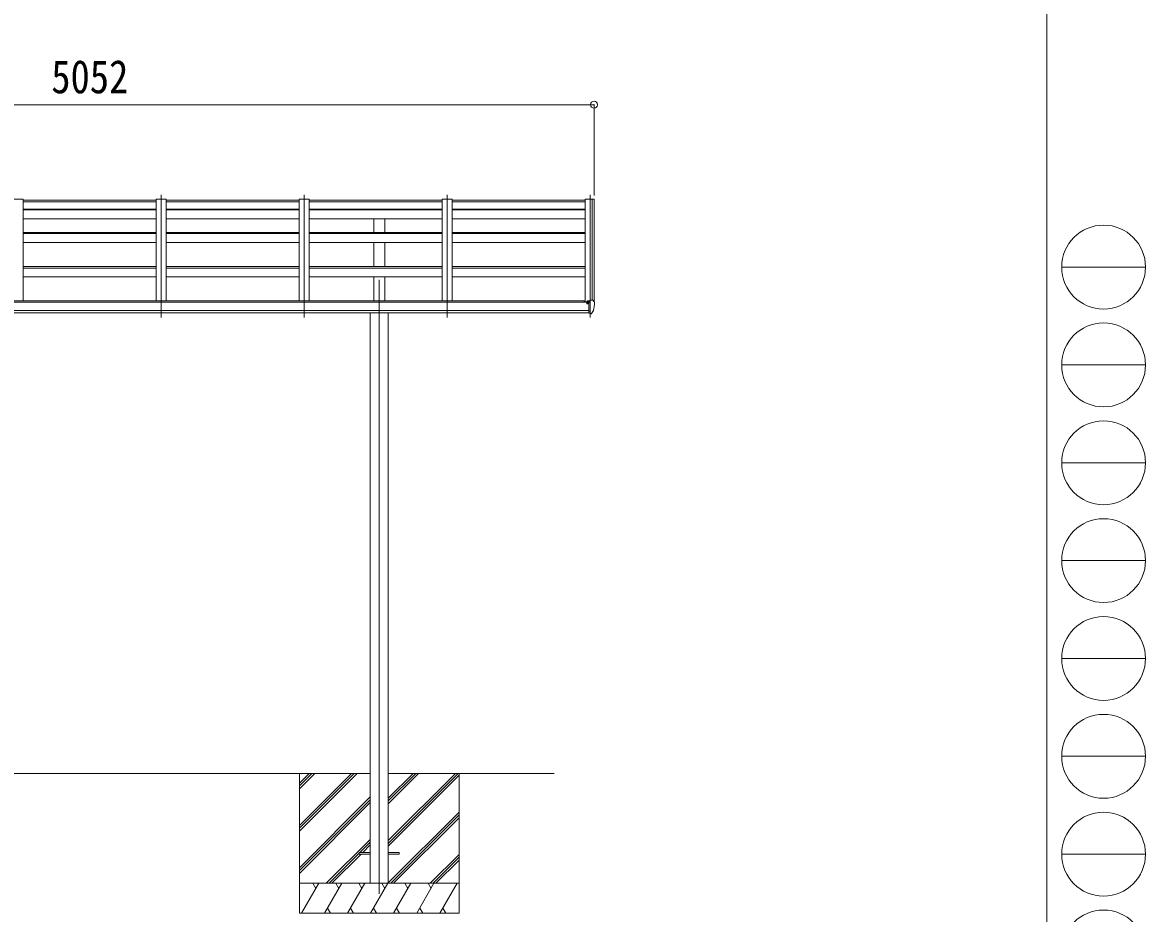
# Model space of a CAD drawing. Units: millimetres at full size; details may follow other scales. Extents: x -9783 to 9892, y -6828 to 6752.
# Drawn here: x 4267 to 9892, y -4501 to -38 of the extents above; entities that cross this region are included whole.
import ezdxf
from ezdxf.enums import TextEntityAlignment as Align

# ---------------------------------------------------------------- set-up
doc = ezdxf.new("R2010")
doc.units = ezdxf.units.MM
doc.header["$LTSCALE"] = 35
doc.header["$PDMODE"] = 32
doc.header["$PDSIZE"] = 35
for name, color, linetype, lineweight in [('0-0_0', 7, 'Continuous', 9), ('0-1_本体', 4, 'Continuous', 9), ('0-2_部品', 7, 'Continuous', 9), ('0-8_PARTS2', 2, 'Continuous', 9), ('0-A_寸法', 6, 'Continuous', 9), ('F-0_240', 7, 'Continuous', 9)]:
    doc.layers.add(name, color=color, linetype=linetype, lineweight=lineweight)
doc.styles.add('ＭＳ ゴシック', font='')
doc.styles.get('ＭＳ ゴシック').set_extended_font_data('MS Gothic')

msp = doc.modelspace()

# ---------------------------------------------------------------- linework, layer by layer
at = {"layer": '0-0_0'}
for p, q in [((3199.28, -3798.81), (6008.88, -3798.81)), ((5654.08, -3847.41), (5702.68, -3798.81)), ((5654.08, -3861.55), (5716.82, -3798.81)), ((5654.08, -3875.69), (5730.96, -3798.81)), ((5654.08, -4087.82), (5943.1, -3798.81)), ((5654.08, -4073.68), (5928.96, -3798.81)), ((5654.08, -4059.54), (5914.81, -3798.81)), ((5654.08, -3798.81), (5654.08, -4498.81)), ((6099.28, -3798.81), (6930.08, -3798.81)), ((6099.28, -3922.7), (6223.18, -3798.81)), ((6099.28, -3936.85), (6237.32, -3798.81)), ((6099.28, -3950.99), (6251.46, -3798.81)), ((6099.28, -4148.98), (6449.46, -3798.81)), ((6099.28, -4134.84), (6435.31, -3798.81)), ((6099.28, -4163.12), (6454.08, -3808.32)), ((6454.08, -3798.81), (6454.08, -4498.81)), ((5654.08, -4271.67), (6008.88, -3916.87)), ((5654.08, -4285.81), (6008.88, -3931.01)), ((5654.08, -4299.95), (6008.88, -3945.15)), ((6099.28, -4346.97), (6454.08, -3992.17)), ((6111.58, -4348.81), (6454.08, -4006.31)), ((6125.73, -4348.81), (6454.08, -4020.45)), ((5789.07, -4348.81), (6008.88, -4129)), ((5957.73, -4194.3), (6008.88, -4143.14)), ((5971.87, -4194.3), (6008.88, -4157.29)), ((5803.22, -4348.81), (5954.08, -4197.94)), ((5817.36, -4348.81), (5962.87, -4203.3)), ((6309.57, -4348.81), (6454.08, -4204.3)), ((6323.72, -4348.81), (6454.08, -4218.44)), ((6337.86, -4348.81), (6454.08, -4232.59)), ((6454.08, -4348.81), (5654.08, -4348.81)), ((5664.37, -4498.81), (5750.97, -4348.81)), ((5735.97, -4374.79), (5720.97, -4348.81)), ((5779.84, -4498.81), (5866.44, -4348.81)), ((5851.44, -4374.79), (5836.44, -4348.81)), ((5895.31, -4498.81), (5981.91, -4348.81)), ((5966.91, -4374.79), (5951.91, -4348.81)), ((6010.78, -4498.81), (6097.38, -4348.81)), ((6082.38, -4374.79), (6067.38, -4348.81)), ((6126.25, -4498.81), (6212.85, -4348.81)), ((6197.85, -4374.79), (6182.85, -4348.81)), ((6241.72, -4498.81), (6328.32, -4348.81)), ((6298.32, -4348.81), (6313.32, -4374.79)), ((6357.19, -4498.81), (6443.8, -4348.81)), ((5654.08, -4498.81), (6454.08, -4498.81)), ((5794.84, -4472.83), (5809.84, -4498.81)), ((5910.31, -4472.83), (5925.31, -4498.81)), ((6025.78, -4472.83), (6040.78, -4498.81)), ((6141.25, -4472.83), (6156.25, -4498.81)), ((6256.72, -4472.83), (6271.72, -4498.81)), ((6372.19, -4472.83), (6387.19, -4498.81))]:
    msp.add_line(p, q, dxfattribs=at)
at = {"layer": '0-1_本体'}
for p, q in [((4271.08, -922.57), (4221.08, -922.57)), ((4271.08, -922.57), (4271.08, -1429.19)), ((4937.08, -928.66), (4271.08, -928.66)), ((4271.08, -935.57), (4937.08, -935.57)), ((4937.08, -922.57), (4937.08, -1429.19)), ((4987.08, -922.57), (4937.08, -922.57)), ((4987.08, -922.57), (4987.08, -1429.19)), ((5653.08, -928.66), (4987.08, -928.66)), ((4987.08, -935.57), (5653.08, -935.57)), ((5653.08, -922.57), (5653.08, -1429.19)), ((5703.08, -922.57), (5653.08, -922.57)), ((5703.08, -922.57), (5703.08, -1429.19)), ((6369.08, -928.66), (5703.08, -928.66)), ((5703.08, -935.57), (6369.08, -935.57)), ((6369.08, -922.57), (6369.08, -1429.19)), ((6419.08, -922.57), (6369.08, -922.57)), ((6419.08, -922.57), (6419.08, -1429.19)), ((7085.08, -928.66), (6419.08, -928.66)), ((6419.08, -935.57), (7085.08, -935.57)), ((7085.08, -922.57), (7085.08, -1439.6)), ((7121, -922.78), (7120.38, -924.4)), ((7121.08, -922.66), (7121.08, -1429.42)), ((7129.14, -922.99), (7121.3, -922.58)), ((7130.08, -923.88), (7130.09, -1435.96)), ((4271.08, -973.37), (4937.08, -973.37)), ((4271.08, -976.48), (4937.08, -976.48)), ((4987.08, -973.37), (5653.08, -973.37)), ((4987.08, -976.48), (5653.08, -976.48)), ((5703.08, -973.37), (6369.08, -973.37)), ((5703.08, -976.48), (6369.08, -976.48)), ((6419.08, -973.37), (7085.08, -973.37)), ((6419.08, -976.48), (7085.08, -976.48)), ((4271.08, -1021.13), (4937.08, -1021.13)), ((4987.08, -1021.13), (5653.08, -1021.13)), ((5703.08, -1021.13), (6369.08, -1021.13)), ((6026.58, -1088.04), (6026.58, -1021.13)), ((6081.58, -1088.04), (6081.58, -1021.13)), ((6419.08, -1021.13), (7085.08, -1021.13)), ((4271.08, -1089.38), (4937.08, -1089.38)), ((4271.08, -1095.57), (4937.08, -1095.57)), ((4987.08, -1089.38), (5653.08, -1089.38)), ((4987.08, -1095.57), (5653.08, -1095.57)), ((5703.08, -1089.38), (6369.08, -1089.38)), ((5703.08, -1095.57), (6369.08, -1095.57)), ((6419.08, -1089.38), (7085.08, -1089.38)), ((6419.08, -1095.57), (7085.08, -1095.57)), ((4271.08, -1139.38), (4937.08, -1139.38)), ((4987.08, -1139.38), (5653.08, -1139.38)), ((5703.08, -1139.38), (6369.08, -1139.38)), ((6026.58, -1260.93), (6026.58, -1139.38)), ((6081.58, -1260.93), (6081.58, -1139.38)), ((6419.08, -1139.38), (7085.08, -1139.38)), ((4271.08, -1260.93), (4937.08, -1260.93)), ((4271.08, -1267.93), (4937.08, -1267.93)), ((4987.08, -1260.93), (5653.08, -1260.93)), ((4987.08, -1267.93), (5653.08, -1267.93)), ((5703.08, -1260.93), (6369.08, -1260.93)), ((5703.08, -1267.93), (6369.08, -1267.93)), ((6419.08, -1260.93), (7085.08, -1260.93)), ((6419.08, -1267.93), (7085.08, -1267.93)), ((4271.08, -1311.48), (4937.08, -1311.48)), ((4987.08, -1311.48), (5653.08, -1311.48)), ((5703.08, -1311.48), (6369.08, -1311.48)), ((6026.58, -1432.89), (6026.58, -1311.48)), ((6081.58, -1432.89), (6081.58, -1311.48)), ((6419.08, -1311.48), (7085.08, -1311.48)), ((7103.58, -1439.6), (2104.58, -1439.6)), ((7080.08, -1432.89), (2128.08, -1432.89)), ((7080.08, -1439.6), (7080.08, -1432.89)), ((2104.58, -1480.82), (7103.58, -1480.82)), ((7103.58, -1492.67), (2104.58, -1492.6)), ((6008.88, -1492.76), (6008.88, -4348.83)), ((6099.28, -1492.76), (6099.28, -4348.83))]:
    msp.add_line(p, q, dxfattribs=at)
msp.add_lwpolyline([(7120.38, -1429.42), (7120.38, -922.57), (7085.08, -922.57)], dxfattribs=at)
msp.add_circle((7096.11, -1444.33), 3, dxfattribs=at)
for centre, radius, start, end in [((7121.29, -922.88), 0.301, 87.13321, 158.93673), ((7129.08, -923.99), 1, 6.67014, 87)]:
    msp.add_arc(centre, radius, start, end, dxfattribs=at)
at = {"layer": '0-2_部品'}
for p, q in [((7093.38, -1435.26), (7093.38, -1439.59)), ((7093.38, -1435.26), (7093.38, -1439.59)), ((7108.38, -1434.09), (7094.38, -1434.15)), ((7108.38, -1434.09), (7094.38, -1434.15)), ((7097.88, -1434.14), (7097.88, -1432.24)), ((7097.88, -1434.14), (7097.88, -1432.24)), ((7098.38, -1444.32), (7098.08, -1444.32)), ((7098.38, -1444.32), (7098.08, -1444.32)), ((7098.91, -1444.32), (7098.38, -1444.32)), ((7098.91, -1444.32), (7098.38, -1444.32)), ((7098.71, -1431.82), (7108.38, -1431.1)), ((7098.71, -1431.82), (7108.38, -1431.1)), ((7103.38, -1439.14), (7109.88, -1438.74)), ((7103.38, -1439.14), (7109.88, -1438.74)), ((7108.38, -1430.32), (7109.88, -1430.32)), ((7108.38, -1430.32), (7108.38, -1436.49)), ((7108.38, -1430.32), (7109.88, -1430.32)), ((7108.38, -1430.32), (7108.38, -1436.49)), ((7109.88, -1497.91), (7109.88, -1429.41)), ((7109.88, -1497.91), (7109.88, -1429.41)), ((7124.97, -1429.98), (7129.04, -1435.78)), ((7124.97, -1429.98), (7129.04, -1435.78)), ((7131.88, -1438.78), (7131.88, -1439.41)), ((7131.88, -1438.78), (7131.88, -1439.41)), ((7103.38, -1494.71), (7108.88, -1494.71)), ((7103.38, -1494.71), (7108.88, -1494.71)), ((7109.38, -1495.71), (7108.88, -1494.71)), ((7109.38, -1495.71), (7108.88, -1494.71)), ((7109.88, -1495.71), (7109.38, -1495.71)), ((7109.88, -1495.71), (7109.38, -1495.71)), ((7111.38, -1497.82), (7109.88, -1497.91)), ((7111.38, -1497.82), (7109.88, -1497.91)), ((7111.38, -1497.82), (7115.09, -1497.59)), ((7111.38, -1497.82), (7115.09, -1497.59)), ((7117.51, -1496.1), (7127.25, -1480.72)), ((7117.51, -1496.1), (7127.25, -1480.72))]:
    msp.add_line(p, q, dxfattribs=at)
at = {"layer": '0-2_部品', "color": 4}
for p, q in [((5953.88, -4194.3), (5953.88, -4203.3)), ((5953.88, -4194.3), (6008.88, -4194.3)), ((5953.88, -4203.3), (6008.88, -4203.3)), ((6098.88, -4194.3), (6153.88, -4194.3)), ((6098.88, -4203.3), (6153.88, -4203.3)), ((6153.88, -4194.3), (6153.88, -4203.3))]:
    msp.add_line(p, q, dxfattribs=at)
at = {"layer": '0-2_部品'}
for points in [[(7093.38, -1442.71), (7093.38, -1444.32), (7092.91, -1444.32)], [(7093.38, -1442.71), (7093.38, -1444.32), (7092.91, -1444.32)], [(7098.08, -1443.14), (7098.08, -1444.32), (7093.38, -1444.32)], [(7098.08, -1443.14), (7098.08, -1444.32), (7093.38, -1444.32)], [(7098.71, -1431.82), (7098.54, -1431.84), (7098.38, -1431.87), (7098.24, -1431.92), (7098.12, -1431.97), (7098.02, -1432.03), (7097.94, -1432.09), (7097.9, -1432.17), (7097.88, -1432.24)], [(7098.71, -1431.82), (7098.54, -1431.84), (7098.38, -1431.87), (7098.24, -1431.92), (7098.12, -1431.97), (7098.02, -1432.03), (7097.94, -1432.09), (7097.9, -1432.17), (7097.88, -1432.24)], [(7103.38, -1494.71), (7103.38, -1436.49), (7108.38, -1436.49)], [(7103.38, -1494.71), (7103.38, -1436.49), (7108.38, -1436.49)], [(7109.88, -1429.41), (7121.88, -1429.41), (7124.21, -1429.55)], [(7109.88, -1429.41), (7121.88, -1429.41), (7124.21, -1429.55)], [(7109.88, -1484.02), (7106.72, -1483.61), (7103.38, -1483.18)], [(7109.88, -1484.02), (7106.72, -1483.61), (7103.38, -1483.18)]]:
    msp.add_lwpolyline(points, dxfattribs=at)
for centre, radius, start, end in [((7095.88, -1444.32), 2.5, 28.35764, 180), ((7095.88, -1444.32), 2.5, 28.35764, 180), ((7095.88, -1444.32), 2.5, 0, 28.35764), ((7095.88, -1444.32), 2.5, 0, 28.35764), ((7124.15, -1430.55), 1, 35, 86.5), ((7124.15, -1430.55), 1, 35, 86.5), ((6939.39, -1439.41), 192.49, 347.8767, 359.9992), ((6939.39, -1439.41), 192.49, 347.8767, 359.9992), ((7128.88, -1438.78), 3, 0, 87), ((7128.88, -1438.78), 3, 0, 87), ((7114.91, -1494.6), 3, 273.5, 330), ((7114.91, -1494.6), 3, 273.5, 330), ((7124.65, -1479.22), 3, 330, 348.16652), ((7124.65, -1479.22), 3, 330, 348.16652)]:
    msp.add_arc(centre, radius, start, end, dxfattribs=at)
msp.add_ellipse((7094.38, -1435.25), major_axis=(0.02, 1.1), ratio=0.906239, start_param=0.0206394, end_param=1.5914357, dxfattribs=at)
msp.add_ellipse((7094.38, -1435.25), major_axis=(0.02, 1.1), ratio=0.906239, start_param=0.0206394, end_param=1.5914357, dxfattribs=at)
at = {"layer": '0-8_PARTS2'}
for p, q in [((4962.08, -901.83), (4962.08, -1516.02)), ((5678.08, -901.83), (5678.08, -1516.02)), ((6394.08, -901.83), (6394.08, -1516.02)), ((7110.08, -901.83), (7110.08, -1516.02)), ((6054.08, -1327.21), (6054.08, -4402.44))]:
    msp.add_line(p, q, dxfattribs=at)
at = {"layer": '0-A_寸法'}
for p, q in [((2078.09, -449.8), (7130.08, -449.8)), ((7130.08, -449.8), (7130.08, -905.37))]:
    msp.add_line(p, q, dxfattribs=at)
msp.add_point((7130.08, -449.8), dxfattribs=at)
at = {"layer": 'F-0_240', "color": 5}
msp.add_line((9396.97, 6751.9), (9396.97, -6828.1), dxfattribs=at)
at = {"layer": 'F-0_240', "color": 4}
for p, q in [((9471.77, -1263.1), (9891.77, -1263.1)), ((9471.77, -1753.1), (9891.77, -1753.1)), ((9471.77, -2243.1), (9891.77, -2243.1)), ((9471.77, -2733.1), (9891.77, -2733.1)), ((9471.77, -3223.1), (9891.77, -3223.1)), ((9471.77, -3713.1), (9891.77, -3713.1)), ((9471.77, -4203.1), (9891.77, -4203.1))]:
    msp.add_line(p, q, dxfattribs=at)
for centre in [(9681.77, -1263.1), (9681.77, -1753.1), (9681.77, -2243.1), (9681.77, -2733.1), (9681.77, -3223.1), (9681.77, -3713.1), (9681.77, -4203.1), (9681.77, -4693.1)]:
    msp.add_circle(centre, 210, dxfattribs=at)

# ---------------------------------------------------------------- texts
at = {"layer": '0-A_寸法', "color": 7, "style": 'ＭＳ ゴシック', "width": 0.85}
msp.add_text('5052', height=166.8, dxfattribs=at).set_placement((4411.58, -442.8), align=Align.BOTTOM_LEFT)

doc.saveas('drawing.dxf')
